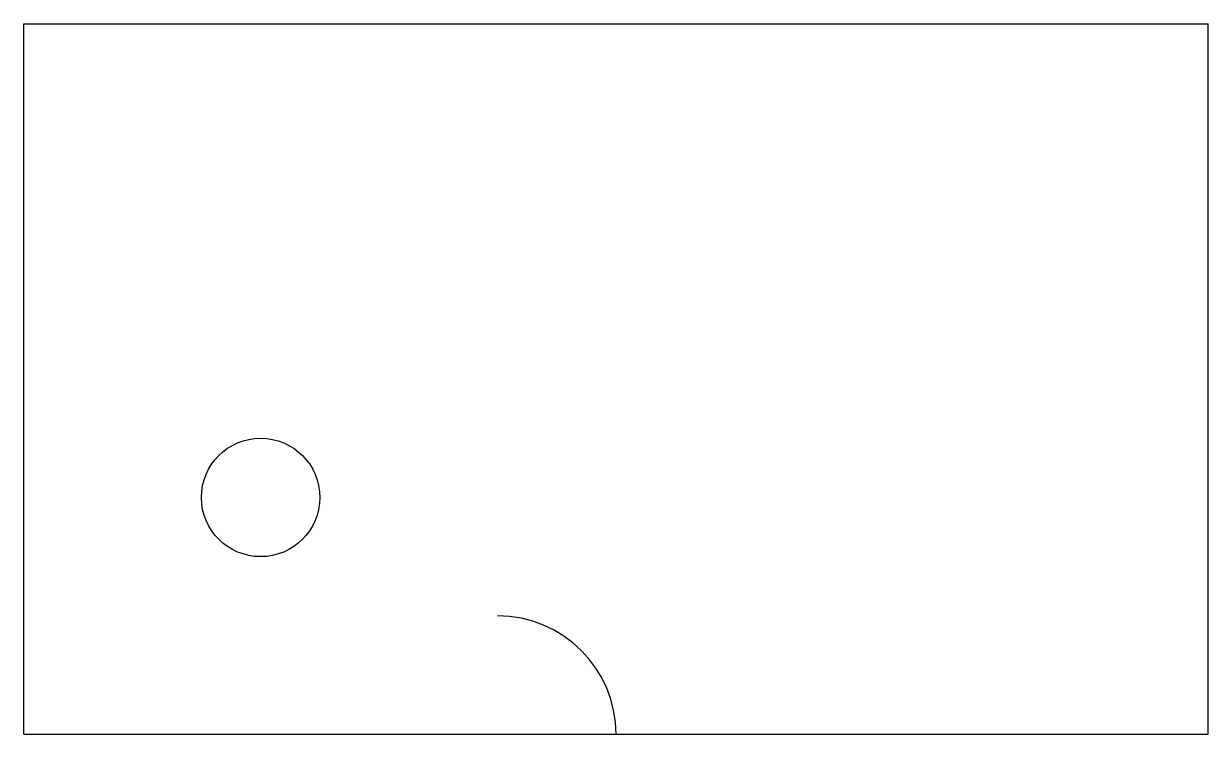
# Model space of a CAD drawing. Header units: millimetres. Extents: x 0 to 10000, y 0 to 6000.
import ezdxf

# ---------------------------------------------------------------- set-up
doc = ezdxf.new("R2010")
doc.units = ezdxf.units.MM
doc.layers.add('FURNITURE', color=5, linetype='Continuous')
doc.layers.add('STRUCTURE', color=4, linetype='Continuous')

msp = doc.modelspace()

# ---------------------------------------------------------------- linework, layer by layer
at = {"layer": 'FURNITURE'}
msp.add_circle((2000, 2000), 500, dxfattribs=at)
at = {"layer": 'STRUCTURE'}
for p, q in [((10000, 0), (10000, 6000)), ((0, 0), (10000, 0))]:
    msp.add_line(p, q, dxfattribs=at)
msp.add_lwpolyline([(0, 0), (0, 6000), (10000, 6000)], dxfattribs=at)
msp.add_arc((4000, 0), 1000, 0, 90, dxfattribs=at)

doc.saveas('drawing.dxf')
